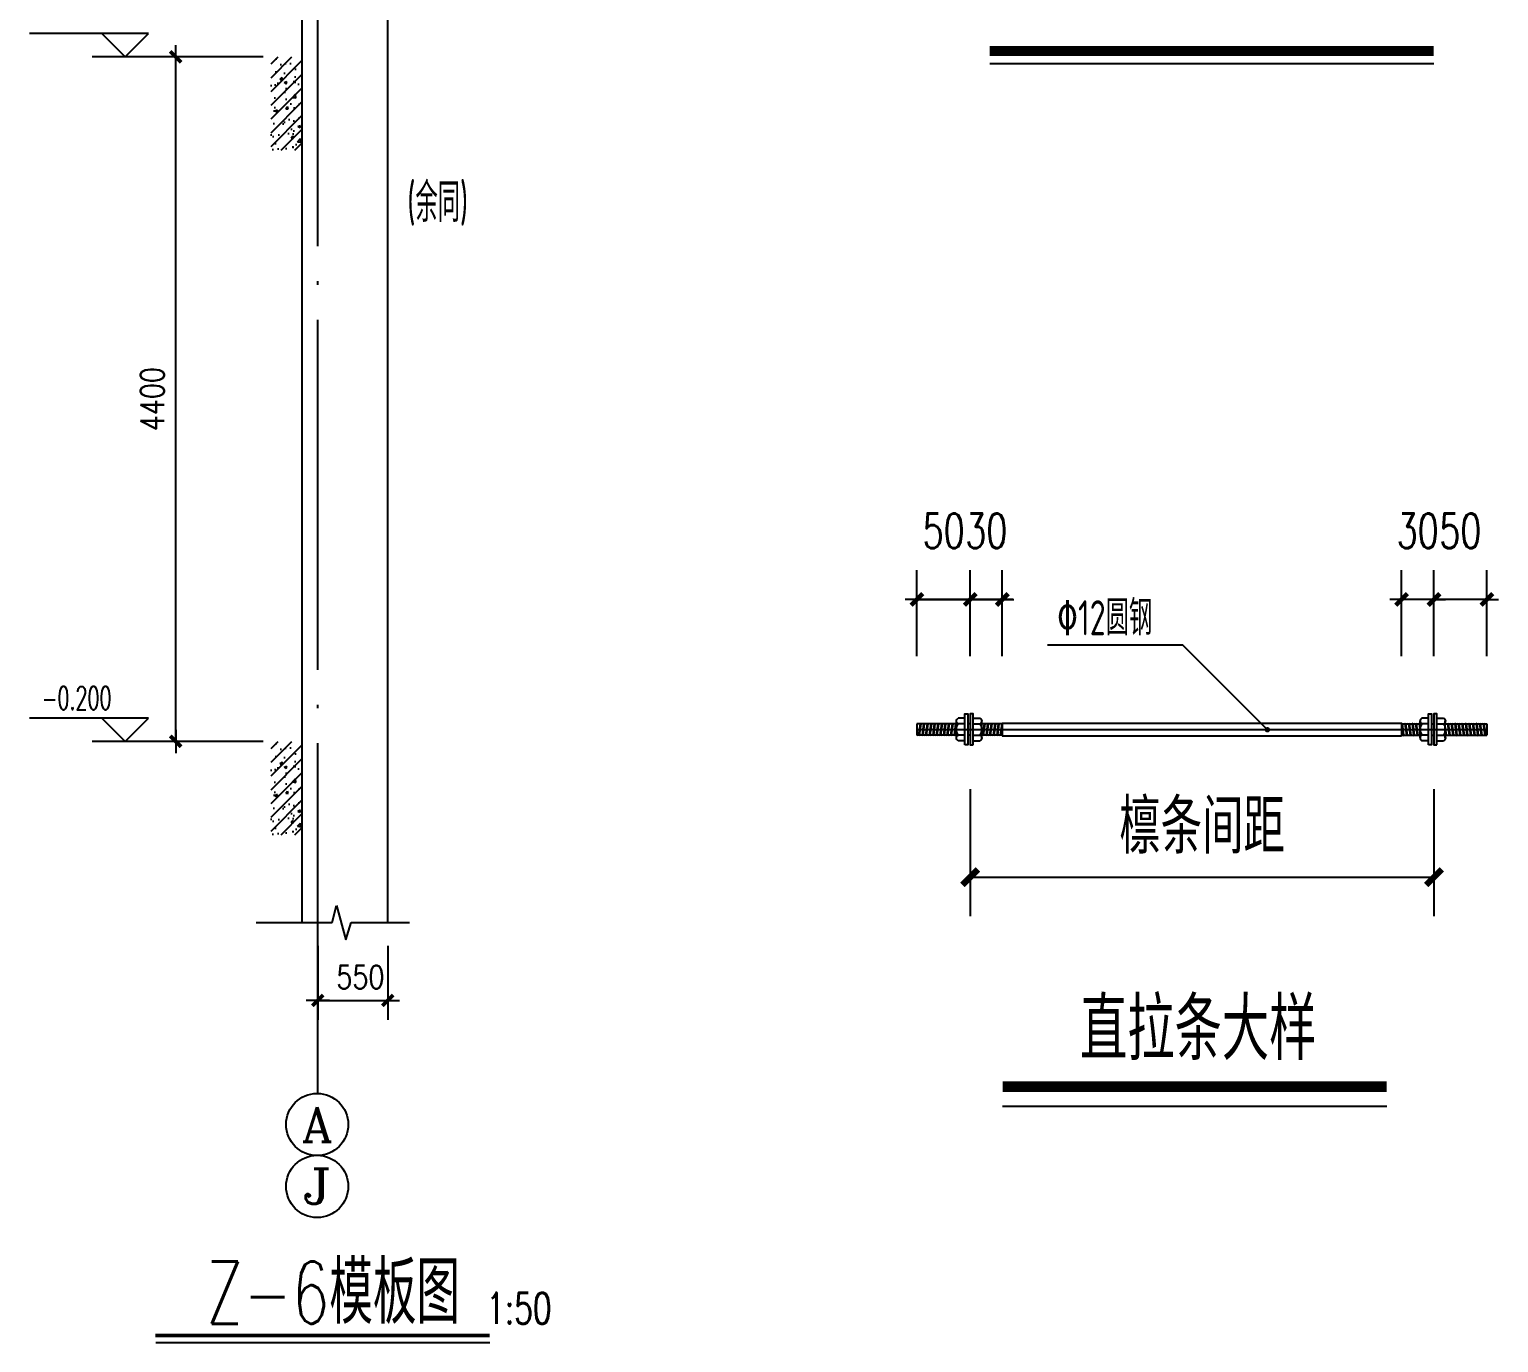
# Model space of a CAD drawing. Extents: x 2025205 to 2402328, y -557483 to 329036.
# Drawn here: x 2133819 to 2152702, y -35892 to -19010 of the extents above; entities that cross this region are included whole.
import ezdxf
from ezdxf.enums import TextEntityAlignment as Align

# ---------------------------------------------------------------- set-up
doc = ezdxf.new("R2010")
doc.units = 0
doc.header["$LTSCALE"] = 1500
doc.header["$MEASUREMENT"] = 0
doc.linetypes.add('DOTE', pattern=[2.42, 2, -0.2, 0.02, -0.2])
for name, color, linetype in [('11', 3, 'Continuous'), ('AXIS', 3, 'Continuous'), ('AXIS_TEXT', 7, 'Continuous'), ('DOTE', 252, 'DOTE'), ('LT', 4, 'Continuous'), ('OTHER', 7, 'Continuous'), ('PUB_DIM', 3, 'Continuous'), ('PUB_TEXT', 7, 'Continuous'), ('TEXT', 7, 'Continuous'), ('THIN', 7, 'Continuous'), ('尺寸线', 7, 'Continuous'), ('支撑', 130, 'Continuous'), ('柱子', 3, 'Continuous'), ('标注', 7, 'Continuous'), ('梁原位标注', 7, 'Continuous')]:
    doc.layers.add(name, color=color, linetype=linetype)
doc.styles.add('_HZTXT', font='txt.shx', dxfattribs={"width": 0.8, "bigfont": 'hztxt.shx'})
doc.styles.add('_TCH_DIM_T3', font='SIMPLEX.shx', dxfattribs={"width": 0.705882, "bigfont": 'GBCBIG.shx'})
doc.styles.add('COMPLEX', font='COMPLEX')
doc.styles.add('DIM_FONT', font='SIMPLEX.shx', dxfattribs={"width": 0.8})
doc.styles.get("Standard").update_dxf_attribs({"font": 'TSSDENG', "width": 0.7, "bigfont": 'TSSDCHN'})
doc.styles.add('TSSD_DIMENSION', font='tssdeng.shx', dxfattribs={"width": 0.8, "bigfont": 'tssdchn.shx'})
doc.styles.add('TSSD_REIN', font='TSSDENG', dxfattribs={"width": 0.8, "bigfont": 'TSSDCHN'})
doc.dimstyles.new('_TCH_ARCH&&150', dxfattribs={"dimtxt": 446.25, "dimasz": 150, "dimexe": 375, "dimexo": 450, "dimgap": 189.375, "dimtad": 1, "dimdec": 0, "dimzin": 0, "dimdsep": 46, "dimtxsty": '_TCH_DIM_T3', "dimblk": 'ARCHTICK', "dimcen": 0.09, "dimclrt": 7, "dimazin": 2, "dimtfac": 1, "dimtdec": 0, "dimtmove": 2, "dimatfit": 0, "dimfxl": 1, "dimtolj": 1, "dimtzin": 0, "dimarcsym": 0})
doc.dimstyles.new('DIMN', dxfattribs={"dimtxt": 300, "dimasz": 1, "dimexe": 250, "dimexo": 300, "dimgap": 150, "dimtad": 1, "dimdec": 0, "dimzin": 0, "dimdsep": 46, "dimtxsty": 'DIM_FONT', "dimblk": '_DIMX', "dimcen": 0.09, "dimclrt": 7, "dimadec": 0, "dimazin": 0, "dimtfac": 1, "dimtdec": 0, "dimtix": 1, "dimtmove": 2, "dimatfit": 3, "dimldrblk": '_DIMX', "dimfxl": 1, "dimtolj": 1, "dimtzin": 0, "dimarcsym": 0})
doc.dimstyles.new('DIMN200', dxfattribs={"dimscale": 2, "dimtxt": 300, "dimasz": 100, "dimexe": 250, "dimexo": 300, "dimgap": 150, "dimtad": 1, "dimdec": 0, "dimzin": 0, "dimdsep": 46, "dimtxsty": 'DIM_FONT', "dimblk": 'ARCHTICK', "dimcen": 0.09, "dimclrt": 7, "dimazin": 2, "dimtfac": 1, "dimtdec": 0, "dimtix": 1, "dimtmove": 2, "dimatfit": 3, "dimtolj": 1, "dimtzin": 0, "dimarcsym": 0})

# ---------------------------------------------------------------- blocks, each defined once
blk = doc.blocks.new('_DIMX')
blk.add_line((-150, 0), (150, 0))
at = {"const_width": 50}
blk.add_lwpolyline([(-70, -70), (70, 70)], dxfattribs=at)
blk = doc.blocks.new('*D35')
at = {"layer": 'Defpoints', "color": 0, "transparency": 16777216}
for p in [(2137524, -30493), (2138424, -30493), (2138424, -31493)]:
    blk.add_point(p, dxfattribs=at)
at = {"layer": 'PUB_DIM', "color": 0, "lineweight": -2, "transparency": 16777216}
for p, q in [((2137524, -30793), (2137524, -31743)), ((2138424, -30793), (2138424, -31743)), ((2137525, -31493), (2138423, -31493))]:
    blk.add_line(p, q, dxfattribs=at)
at = {"layer": 'PUB_DIM', "color": 0, "lineweight": -2, "transparency": 16777216, "rotation": 180}
blk.add_blockref('_DIMX', (2137524, -31493), dxfattribs=at)
at = {"layer": 'PUB_DIM', "color": 0, "lineweight": -2, "transparency": 16777216}
blk.add_blockref('_DIMX', (2138424, -31493), dxfattribs=at)
at = {"layer": 'PUB_DIM', "color": 7, "transparency": 16777216, "insert": (2138073, -31193), "char_height": 300, "attachment_point": 5, "style": 'DIM_FONT'}
blk.add_mtext('\\A1;550', dxfattribs=at)
blk = doc.blocks.new('_AXISO')
blk.add_circle((0, 0), 0.5)
at = {"layer": 'AXIS_TEXT', "style": 'COMPLEX', "width": 1.041667}
blk.add_attdef('A', text='', height=0.56, dxfattribs=at).set_placement((-0.25, -0.28), (0.25, -0.28), align=Align.FIT)
blk = doc.blocks.new('A$C0B074880')
at = {"layer": '支撑', "linetype": 'Continuous'}
for p, q in [((0, 205), (0, 85)), ((0, 199), (193, 199)), ((300, 199), (323, 199)), ((430, 199), (800, 199)), ((800, 199), (800, 92)), ((0, 92), (193, 92)), ((300, 92), (323, 92)), ((430, 92), (800, 92))]:
    blk.add_line(p, q, dxfattribs=at)
for points in [[(273, 0), (273, 291), (300, 291), (300, 0), (273, 0)], [(350, 0), (350, 291), (323, 291), (323, 0), (350, 0)], [(193, 66), (193, 225)], [(273, 251), (209, 251)], [(273, 198), (209, 198)], [(350, 251), (414, 251)], [(350, 198), (414, 198)], [(430, 66), (430, 225)], [(273, 93), (209, 93)], [(273, 40), (209, 40)], [(350, 93), (414, 93)], [(350, 40), (414, 40)]]:
    blk.add_lwpolyline(points, dxfattribs=at)
for points in [[(209, 251, 0.607359), (209, 198, 0.607359)], [(209, 198, 0.303653), (209, 93, 0.303653)], [(414, 251, -0.607359), (414, 198, -0.607359)], [(414, 198, -0.303653), (414, 93, -0.303653)], [(209, 93, 0.607359), (209, 40, 0.607359)], [(414, 93, -0.607359), (414, 40, -0.607359)]]:
    blk.add_lwpolyline(points, format="xyb", dxfattribs=at)
at = {"layer": '标注', "linetype": 'Continuous'}
for p, q in [((4, 199), (0, 205)), ((0, 205), (17, 85)), ((0, 181), (12, 92)), ((4, 199), (19, 92)), ((31, 199), (33, 205)), ((31, 199), (46, 92)), ((38, 199), (33, 205)), ((33, 205), (50, 85)), ((38, 199), (52, 92)), ((64, 199), (67, 205)), ((64, 199), (79, 92)), ((71, 199), (67, 205)), ((67, 205), (83, 85)), ((71, 199), (86, 92)), ((98, 199), (100, 205)), ((98, 199), (112, 92)), ((104, 199), (100, 205)), ((100, 205), (117, 85)), ((104, 199), (119, 92)), ((131, 199), (133, 205)), ((131, 199), (146, 92)), ((133, 205), (150, 85)), ((138, 199), (133, 205)), ((138, 199), (152, 92)), ((164, 199), (167, 205)), ((164, 199), (179, 92)), ((167, 205), (183, 85)), ((171, 199), (167, 205)), ((171, 199), (186, 92)), ((431, 199), (433, 205)), ((431, 199), (446, 92)), ((438, 199), (433, 205)), ((433, 205), (450, 85)), ((438, 199), (452, 92)), ((464, 199), (467, 205)), ((464, 199), (479, 92)), ((471, 199), (467, 205)), ((467, 205), (483, 85)), ((471, 199), (486, 92)), ((498, 199), (500, 205)), ((498, 199), (512, 92)), ((504, 199), (500, 205)), ((500, 205), (517, 85)), ((504, 199), (519, 92)), ((531, 199), (533, 205)), ((531, 199), (546, 92)), ((538, 199), (533, 205)), ((533, 205), (550, 85)), ((538, 199), (552, 92)), ((564, 199), (567, 205)), ((564, 199), (579, 92)), ((571, 199), (567, 205)), ((567, 205), (583, 85)), ((571, 199), (586, 92)), ((598, 199), (600, 205)), ((598, 199), (612, 92)), ((604, 199), (600, 205)), ((600, 205), (617, 85)), ((604, 199), (619, 92)), ((631, 199), (633, 205)), ((631, 199), (646, 92)), ((638, 199), (633, 205)), ((633, 205), (650, 85)), ((638, 199), (652, 92)), ((664, 199), (667, 205)), ((664, 199), (679, 92)), ((671, 199), (667, 205)), ((667, 205), (683, 85)), ((671, 199), (686, 92)), ((698, 199), (700, 205)), ((698, 199), (712, 92)), ((704, 199), (700, 205)), ((700, 205), (717, 85)), ((704, 199), (719, 92)), ((731, 199), (733, 205)), ((731, 199), (746, 92)), ((738, 199), (733, 205)), ((733, 205), (750, 85)), ((738, 199), (752, 92)), ((764, 199), (767, 205)), ((764, 199), (779, 92)), ((771, 199), (767, 205)), ((767, 205), (783, 85)), ((771, 199), (786, 92)), ((12, 92), (17, 85)), ((17, 85), (19, 92)), ((46, 92), (50, 85)), ((50, 85), (52, 92)), ((79, 92), (83, 85)), ((83, 85), (86, 92)), ((112, 92), (117, 85)), ((117, 85), (119, 92)), ((146, 92), (150, 85)), ((150, 85), (152, 92)), ((179, 92), (183, 85)), ((183, 85), (186, 92)), ((446, 92), (450, 85)), ((450, 85), (452, 92)), ((479, 92), (483, 85)), ((483, 85), (486, 92)), ((512, 92), (517, 85)), ((517, 85), (519, 92)), ((546, 92), (550, 85)), ((550, 85), (552, 92)), ((579, 92), (583, 85)), ((583, 85), (586, 92)), ((612, 92), (617, 85)), ((617, 85), (619, 92)), ((646, 92), (650, 85)), ((650, 85), (652, 92)), ((679, 92), (683, 85)), ((683, 85), (686, 92)), ((712, 92), (717, 85)), ((717, 85), (719, 92)), ((746, 92), (750, 85)), ((750, 85), (752, 92)), ((779, 92), (783, 85)), ((783, 85), (786, 92))]:
    blk.add_line(p, q, dxfattribs=at)
blk = doc.blocks.new('_ArchTick')
at = {"color": 0, "linetype": 'ByBlock', "const_width": 0.4}
blk.add_lwpolyline([(-0.5, -0.5), (0.5, 0.5)], dxfattribs=at)
blk = doc.blocks.new('*D256')
at = {"layer": 'Defpoints', "color": 0, "transparency": 16777216}
for p in [(2146323, -26338), (2145911, -27516), (2146323, -27516)]:
    blk.add_point(p, dxfattribs=at)
at = {"layer": 'PUB_DIM', "color": 0, "lineweight": -2, "transparency": 16777216}
for p, q in [((2145911, -27066), (2145911, -25963)), ((2146323, -27066), (2146323, -25963)), ((2145911, -26338), (2145761, -26338)), ((2145911, -26338), (2146323, -26338)), ((2146323, -26338), (2146473, -26338))]:
    blk.add_line(p, q, dxfattribs=at)
at = {"layer": 'PUB_DIM', "color": 0, "lineweight": -2, "transparency": 16777216, "xscale": 150, "yscale": 150, "zscale": 150}
blk.add_blockref('_ArchTick', (2145911, -26338), dxfattribs=at)
at = {"layer": 'PUB_DIM', "color": 0, "lineweight": -2, "transparency": 16777216, "xscale": 150, "yscale": 150, "zscale": 150, "rotation": 180}
blk.add_blockref('_ArchTick', (2146323, -26338), dxfattribs=at)
at = {"layer": 'PUB_DIM', "color": 7, "transparency": 16777216, "insert": (2146117, -25456), "char_height": 446.2, "attachment_point": 5, "style": '_TCH_DIM_T3'}
blk.add_mtext('\\A1;30', dxfattribs=at)
blk = doc.blocks.new('*D257')
at = {"layer": 'Defpoints', "color": 0, "transparency": 16777216}
for p in [(2145911, -26338), (2145226, -27516), (2145911, -27516)]:
    blk.add_point(p, dxfattribs=at)
at = {"layer": 'PUB_DIM', "color": 0, "lineweight": -2, "transparency": 16777216}
for p, q in [((2145226, -27066), (2145226, -25963)), ((2145911, -27066), (2145911, -25963)), ((2145226, -26338), (2145076, -26338)), ((2145226, -26338), (2145911, -26338)), ((2145911, -26338), (2146061, -26338))]:
    blk.add_line(p, q, dxfattribs=at)
at = {"layer": 'PUB_DIM', "color": 0, "lineweight": -2, "transparency": 16777216, "xscale": 150, "yscale": 150, "zscale": 150}
blk.add_blockref('_ArchTick', (2145226, -26338), dxfattribs=at)
at = {"layer": 'PUB_DIM', "color": 0, "lineweight": -2, "transparency": 16777216, "xscale": 150, "yscale": 150, "zscale": 150, "rotation": 180}
blk.add_blockref('_ArchTick', (2145911, -26338), dxfattribs=at)
at = {"layer": 'PUB_DIM', "color": 7, "transparency": 16777216, "insert": (2145568, -25456), "char_height": 446.2, "attachment_point": 5, "style": '_TCH_DIM_T3'}
blk.add_mtext('\\A1;50', dxfattribs=at)
blk = doc.blocks.new('A$C04213B41')
at = {"layer": '支撑', "linetype": 'Continuous'}
for p, q in [((0, 205), (0, 85)), ((0, 199), (173, 199)), ((280, 199), (303, 199)), ((410, 199), (800, 199)), ((800, 199), (800, 92)), ((0, 92), (173, 92)), ((280, 92), (303, 92)), ((410, 92), (800, 92))]:
    blk.add_line(p, q, dxfattribs=at)
for points in [[(253, 0), (253, 291), (280, 291), (280, 0), (253, 0)], [(330, 0), (330, 291), (303, 291), (303, 0), (330, 0)], [(173, 66), (173, 225)], [(253, 251), (189, 251)], [(253, 198), (189, 198)], [(330, 251), (394, 251)], [(330, 198), (394, 198)], [(410, 66), (410, 225)], [(253, 93), (189, 93)], [(253, 40), (189, 40)], [(330, 93), (394, 93)], [(330, 40), (394, 40)]]:
    blk.add_lwpolyline(points, dxfattribs=at)
for points in [[(189, 251, 0.607359), (189, 198, 0.607359)], [(189, 198, 0.303653), (189, 93, 0.303653)], [(394, 251, -0.607359), (394, 198, -0.607359)], [(394, 198, -0.303653), (394, 93, -0.303653)], [(189, 93, 0.607359), (189, 40, 0.607359)], [(394, 93, -0.607359), (394, 40, -0.607359)]]:
    blk.add_lwpolyline(points, format="xyb", dxfattribs=at)
at = {"layer": '标注', "linetype": 'Continuous'}
for p, q in [((0, 205), (17, 85)), ((4, 199), (0, 205)), ((0, 181), (12, 92)), ((4, 199), (19, 92)), ((31, 199), (33, 205)), ((31, 199), (46, 92)), ((33, 205), (50, 85)), ((38, 199), (33, 205)), ((38, 199), (52, 92)), ((64, 199), (67, 205)), ((64, 199), (79, 92)), ((67, 205), (83, 85)), ((71, 199), (67, 205)), ((71, 199), (86, 92)), ((98, 199), (100, 205)), ((98, 199), (112, 92)), ((100, 205), (117, 85)), ((104, 199), (100, 205)), ((104, 199), (119, 92)), ((131, 199), (133, 205)), ((131, 199), (146, 92)), ((138, 199), (133, 205)), ((133, 205), (150, 85)), ((138, 199), (152, 92)), ((164, 199), (167, 205)), ((164, 199), (173, 133)), ((171, 199), (167, 205)), ((167, 205), (173, 157)), ((171, 199), (173, 182)), ((410, 160), (419, 92)), ((431, 199), (433, 205)), ((431, 199), (446, 92)), ((433, 205), (450, 85)), ((438, 199), (433, 205)), ((438, 199), (452, 92)), ((464, 199), (467, 205)), ((464, 199), (479, 92)), ((467, 205), (483, 85)), ((471, 199), (467, 205)), ((471, 199), (486, 92)), ((498, 199), (500, 205)), ((498, 199), (512, 92)), ((500, 205), (517, 85)), ((504, 199), (500, 205)), ((504, 199), (519, 92)), ((531, 199), (533, 205)), ((531, 199), (546, 92)), ((533, 205), (550, 85)), ((538, 199), (533, 205)), ((538, 199), (552, 92)), ((564, 199), (567, 205)), ((564, 199), (579, 92)), ((567, 205), (583, 85)), ((571, 199), (567, 205)), ((571, 199), (586, 92)), ((598, 199), (600, 205)), ((598, 199), (612, 92)), ((600, 205), (617, 85)), ((604, 199), (600, 205)), ((604, 199), (619, 92)), ((631, 199), (633, 205)), ((631, 199), (646, 92)), ((633, 205), (650, 85)), ((638, 199), (633, 205)), ((638, 199), (652, 92)), ((664, 199), (667, 205)), ((664, 199), (679, 92)), ((667, 205), (683, 85)), ((671, 199), (667, 205)), ((671, 199), (686, 92)), ((698, 199), (700, 205)), ((698, 199), (712, 92)), ((700, 205), (717, 85)), ((704, 199), (700, 205)), ((704, 199), (719, 92)), ((731, 199), (733, 205)), ((731, 199), (746, 92)), ((733, 205), (750, 85)), ((738, 199), (733, 205)), ((738, 199), (752, 92)), ((764, 199), (767, 205)), ((764, 199), (779, 92)), ((767, 205), (783, 85)), ((771, 199), (767, 205)), ((771, 199), (786, 92)), ((12, 92), (17, 85)), ((17, 85), (19, 92)), ((46, 92), (50, 85)), ((50, 85), (52, 92)), ((79, 92), (83, 85)), ((83, 85), (86, 92)), ((112, 92), (117, 85)), ((117, 85), (119, 92)), ((146, 92), (150, 85)), ((150, 85), (152, 92)), ((410, 136), (417, 85)), ((410, 112), (412, 92)), ((412, 92), (417, 85)), ((417, 85), (419, 92)), ((446, 92), (450, 85)), ((450, 85), (452, 92)), ((479, 92), (483, 85)), ((483, 85), (486, 92)), ((512, 92), (517, 85)), ((517, 85), (519, 92)), ((546, 92), (550, 85)), ((550, 85), (552, 92)), ((579, 92), (583, 85)), ((583, 85), (586, 92)), ((612, 92), (617, 85)), ((617, 85), (619, 92)), ((646, 92), (650, 85)), ((650, 85), (652, 92)), ((679, 92), (683, 85)), ((683, 85), (686, 92)), ((712, 92), (717, 85)), ((717, 85), (719, 92)), ((746, 92), (750, 85)), ((750, 85), (752, 92)), ((779, 92), (783, 85)), ((783, 85), (786, 92))]:
    blk.add_line(p, q, dxfattribs=at)
blk = doc.blocks.new('*D258')
at = {"layer": 'Defpoints', "color": 0, "transparency": 16777216}
for p in [(2151455, -26338), (2151455, -27516), (2151871, -27516)]:
    blk.add_point(p, dxfattribs=at)
at = {"layer": 'PUB_DIM', "color": 0, "lineweight": -2, "transparency": 16777216}
for p, q in [((2151455, -27066), (2151455, -25963)), ((2151871, -27066), (2151871, -25963)), ((2151455, -26338), (2151305, -26338)), ((2151871, -26338), (2151455, -26338)), ((2151871, -26338), (2152021, -26338))]:
    blk.add_line(p, q, dxfattribs=at)
at = {"layer": 'PUB_DIM', "color": 0, "lineweight": -2, "transparency": 16777216, "xscale": 150, "yscale": 150, "zscale": 150}
blk.add_blockref('_ArchTick', (2151455, -26338), dxfattribs=at)
at = {"layer": 'PUB_DIM', "color": 0, "lineweight": -2, "transparency": 16777216, "xscale": 150, "yscale": 150, "zscale": 150, "rotation": 180}
blk.add_blockref('_ArchTick', (2151871, -26338), dxfattribs=at)
at = {"layer": 'PUB_DIM', "color": 7, "transparency": 16777216, "insert": (2151663, -25456), "char_height": 446.2, "attachment_point": 5, "style": '_TCH_DIM_T3'}
blk.add_mtext('\\A1;30', dxfattribs=at)
blk = doc.blocks.new('*D259')
at = {"layer": 'Defpoints', "color": 0, "transparency": 16777216}
for p in [(2151871, -26338), (2151871, -27516), (2152552, -27516)]:
    blk.add_point(p, dxfattribs=at)
at = {"layer": 'PUB_DIM', "color": 0, "lineweight": -2, "transparency": 16777216}
for p, q in [((2151871, -27066), (2151871, -25963)), ((2152552, -27066), (2152552, -25963)), ((2151871, -26338), (2151721, -26338)), ((2152552, -26338), (2151871, -26338)), ((2152552, -26338), (2152702, -26338))]:
    blk.add_line(p, q, dxfattribs=at)
at = {"layer": 'PUB_DIM', "color": 0, "lineweight": -2, "transparency": 16777216, "xscale": 150, "yscale": 150, "zscale": 150}
blk.add_blockref('_ArchTick', (2151871, -26338), dxfattribs=at)
at = {"layer": 'PUB_DIM', "color": 0, "lineweight": -2, "transparency": 16777216, "xscale": 150, "yscale": 150, "zscale": 150, "rotation": 180}
blk.add_blockref('_ArchTick', (2152552, -26338), dxfattribs=at)
at = {"layer": 'PUB_DIM', "color": 7, "transparency": 16777216, "insert": (2152211, -25456), "char_height": 446.2, "attachment_point": 5, "style": '_TCH_DIM_T3'}
blk.add_mtext('\\A1;50', dxfattribs=at)
blk = doc.blocks.new('*D260')
at = {"layer": 'Defpoints', "color": 0, "transparency": 16777216}
for p in [(2145911, -28178), (2151871, -28178), (2151871, -29908)]:
    blk.add_point(p, dxfattribs=at)
at = {"layer": 'PUB_DIM', "color": 0, "lineweight": -2, "transparency": 16777216}
for p, q in [((2145911, -28778), (2145911, -30408)), ((2151871, -28778), (2151871, -30408)), ((2145911, -29908), (2151871, -29908))]:
    blk.add_line(p, q, dxfattribs=at)
at = {"layer": 'PUB_DIM', "color": 0, "lineweight": -2, "transparency": 16777216, "xscale": 200, "yscale": 200, "zscale": 200, "rotation": 180}
blk.add_blockref('_ArchTick', (2145911, -29908), dxfattribs=at)
at = {"layer": 'PUB_DIM', "color": 0, "lineweight": -2, "transparency": 16777216, "xscale": 200, "yscale": 200, "zscale": 200}
blk.add_blockref('_ArchTick', (2151871, -29908), dxfattribs=at)
at = {"layer": 'PUB_DIM', "color": 7, "transparency": 16777216, "insert": (2148891, -29258), "char_height": 700, "attachment_point": 5, "style": 'TSSD_DIMENSION'}
blk.add_mtext('\\A1;檩条间距', dxfattribs=at)

msp = doc.modelspace()

# ---------------------------------------------------------------- hatches: boundary and pattern name
h = msp.add_hatch()
h.set_pattern_fill('钢筋混凝土', color=256, scale=50)
h.set_pattern_definition([(45, (25828.89, -9229.31), (-88.388348, 88.388348), []), (50, (25828.9, -9229.3), (358.63009, -31.376067), [37.5, -412.5]), (355, (25828.9, -9229.3), (-69.37567, 376.09607), [30, -330]), (100.4514, (25858.77, -9231.93), (289.25469, 344.71977), [31.870095, -350.571056]), (46.1842, (25828.9, -9129.3), (533.62052, -82.75951), [56.25, -618.75]), (96.6356, (25873.35, -9136.2), (467.33135, 487.05894), [47.80514, -525.8565]), (351.1842, (25828.9, -9129.3), (467.33097, 487.0593), [45, -495]), (21, (25878.9, -9154.3), (298.453526, -201.309445), [37.5, -412.5]), (326, (25878.9, -9154.3), (121.657666, 362.57502), [30, -330]), (71.4514, (25903.76, -9171.1), (420.111314, 161.26525), [31.870095, -350.571056]), (37.5, (25828.89, -9229.31), (6.079928, 166.446927), [0, -326, 0, -335, 0, -331.25]), (7.5, (25828.89, -9229.31), (131.534769, 197.205856), [0, -191, 0, -318.5, 0, -126.25]), (327.5, (25717.39, -9229.31), (266.911218, -11.277436), [0, -125, 0, -390, 0, -517.5]), (317.5, (25667.39, -9229.31), (291.593085, 50.05249), [0, -162.5, 0, -259, 0, -367.5])])
h.paths.add_polyline_path([(2136924.3, -20563.3), (2137324.3, -20563.3), (2137324.3, -19363.3), (2136924.3, -19363.3)])
h = msp.add_hatch()
h.set_pattern_fill('钢筋混凝土', color=256, scale=50)
h.set_pattern_definition([(45, (25828.89, -18029.31), (-88.388348, 88.388348), []), (50, (25828.9, -18029.3), (358.63009, -31.376067), [37.5, -412.5]), (355, (25828.9, -18029.3), (-69.37567, 376.09607), [30, -330]), (100.4514, (25858.77, -18031.93), (289.25469, 344.71977), [31.870095, -350.571056]), (46.1842, (25828.9, -17929.3), (533.62052, -82.75951), [56.25, -618.75]), (96.6356, (25873.35, -17936.2), (467.33135, 487.05894), [47.80514, -525.8565]), (351.1842, (25828.9, -17929.3), (467.33097, 487.0593), [45, -495]), (21, (25878.9, -17954.3), (298.453526, -201.309445), [37.5, -412.5]), (326, (25878.9, -17954.3), (121.657666, 362.57502), [30, -330]), (71.4514, (25903.76, -17971.1), (420.111314, 161.26525), [31.870095, -350.571056]), (37.5, (25828.89, -18029.31), (6.079928, 166.446927), [0, -326, 0, -335, 0, -331.25]), (7.5, (25828.89, -18029.31), (131.534769, 197.205856), [0, -191, 0, -318.5, 0, -126.25]), (327.5, (25717.39, -18029.31), (266.911218, -11.277436), [0, -125, 0, -390, 0, -517.5]), (317.5, (25667.39, -18029.31), (291.593085, 50.05249), [0, -162.5, 0, -259, 0, -367.5])])
h.paths.add_polyline_path([(2136924.3, -29363.3), (2137324.3, -29363.3), (2137324.3, -28163.3), (2136924.3, -28163.3)])

# ---------------------------------------------------------------- linework, layer by layer
at = {"layer": '11', "color": 7}
msp.add_line((2146326.1, -32853.4), (2151263.7, -32853.4), dxfattribs=at)
at = {"layer": '11', "color": 7, "const_width": 128.6, "elevation": 137.1}
msp.add_lwpolyline([(2146161.8, -19287.4), (2151868.1, -19287.4)], dxfattribs=at)
at = {"layer": '11', "color": 7, "const_width": 137.1}
msp.add_lwpolyline([(2146326.1, -32601.4), (2151263.7, -32601.4)], dxfattribs=at)
at = {"layer": 'DOTE', "ltscale": 1.5}
msp.add_line((2137524.3, -32687.5, 200), (2137524.3, -9763.3, 200), dxfattribs=at)
at = {"layer": 'DOTE', "linetype": 'DOTE', "ltscale": 20}
msp.add_line((2145225.6, -28009.3, -137.1), (2152552.1, -28009.3, -137.1), dxfattribs=at)
at = {"layer": 'OTHER'}
for p, q in [((2137709.7, -30492.6, 200), (2137764.3, -30272.6, 200)), ((2137764.3, -30272.6, 200), (2137884.3, -30712.6, 200)), ((2136732.1, -30492.6, 200), (2137709.7, -30492.6, 200)), ((2137884.3, -30712.6, 200), (2137954.3, -30492.6, 200)), ((2137954.3, -30492.6, 200), (2138704.3, -30492.6, 200))]:
    msp.add_line(p, q, dxfattribs=at)
at = {"layer": 'PUB_DIM'}
for p, q in [((2134750.8, -19063.3, -200), (2133818.6, -19063.3, -200)), ((2134750.8, -19063.3, -200), (2135050.8, -19363.3, -200)), ((2135350.8, -19063.3, -200), (2134750.8, -19063.3, -200)), ((2135050.8, -19363.3, -200), (2135350.8, -19063.3, -200)), ((2135448.8, -19363.3, -200), (2134626, -19363.3, -200)), ((2146906.2, -26922.3, -137.1), (2148639.7, -26922.3, -137.1)), ((2149730.7, -28013.3, -137.1), (2148639.7, -26922.3, -137.1)), ((2134750.8, -27863.3, -200), (2133818.6, -27863.3, -200)), ((2134750.8, -27863.3, -200), (2135050.8, -28163.3, -200)), ((2135350.8, -27863.3, -200), (2134750.8, -27863.3, -200)), ((2135050.8, -28163.3, -200), (2135350.8, -27863.3, -200)), ((2135448.8, -28163.3, -200), (2134626, -28163.3, -200))]:
    msp.add_line(p, q, dxfattribs=at)
at = {"layer": 'PUB_DIM', "color": 3}
msp.add_line((2146459.9, -26338.2, -137.1), (2145088.5, -26338.2, -137.1), dxfattribs=at)
at = {"layer": 'PUB_DIM', "const_width": 34.3, "elevation": -137.1}
msp.add_lwpolyline([(2149713.5, -28013.3, 1), (2149747.8, -28013.3, 1)], format="xyb", close=True, dxfattribs=at)
at = {"layer": 'THIN', "linetype": 'Continuous', "elevation": 137.1}
msp.add_lwpolyline([(2146161.8, -19449.4), (2151868.1, -19449.4)], dxfattribs=at)
at = {"layer": '尺寸线', "const_width": 50, "elevation": -200}
msp.add_lwpolyline([(2135435.3, -35799.6), (2139735.9, -35799.6)], dxfattribs=at)
at = {"layer": '支撑', "linetype": 'Continuous'}
for p, q in [((2146322.8, -27927, -137.1), (2151455, -27927, -137.1)), ((2146322.8, -28091.6, -137.1), (2151455, -28091.6, -137.1))]:
    msp.add_line(p, q, dxfattribs=at)
at = {"layer": '支撑'}
msp.add_line((2135443.1, -35891.6, -200), (2139736.5, -35891.6, -200), dxfattribs=at)
at = {"layer": '柱子'}
for p, q in [((2137324.3, -30492.6, 200), (2137324.3, -9763.3, 200)), ((2138424.3, -30492.6, 200), (2138424.3, -15974.3)), ((2138424.3, -30492.6, 200), (2138424.3, -15974.3)), ((2137524.3, -32687.5, 200), (2137524.3, -30196.2, 200))]:
    msp.add_line(p, q, dxfattribs=at)

# ---------------------------------------------------------------- block references
at = {"layer": 'AXIS', "xscale": 800, "yscale": 800, "zscale": 800}
msp.add_blockref('_AXISO', (2137517.3, -33087.5, 200), dxfattribs=at).add_auto_attribs({'A': 'A'})
at = {"layer": 'AXIS'}
ref = msp.add_blockref('_AXISO', (2137517.3, -33883.3, 200), dxfattribs=dict(at, xscale=800, yscale=800, zscale=800))
ref.add_attrib('A', 'J', dxfattribs={"layer": 'AXIS_TEXT', "height": 448, "style": 'COMPLEX', "width": 1.704545}).set_placement((2137317.3, -34107.3, 200), (2137717.3, -34107.3, 200), align=Align.FIT)
at = {"layer": 'LT', "linetype": 'Continuous'}
for name, p, xscale, yscale, zscale in [('A$C0B074880', (2146322.8, -28208.7, -137.1), -1.371428570310984, 1.371428571508399, 1.371428571428572), ('A$C04213B41', (2151455, -28208.7, -137.1), 1.371428570310984, 1.371428570310984, 1.371428570310984)]:
    msp.add_blockref(name, p, dxfattribs=dict(at, xscale=xscale, yscale=yscale, zscale=zscale))

# ---------------------------------------------------------------- texts
at = {"layer": '11', "color": 7, "width": 0.8}
msp.add_text('直拉条大样', height=800, dxfattribs=at).set_placement((2147321.5, -32261.3))
at = {"layer": 'PUB_DIM', "style": 'DIM_FONT', "width": 0.6}
msp.add_text('-0.200', height=300, dxfattribs=at).set_placement((2133978.9, -27756.3, -200))
at = {"layer": 'PUB_TEXT', "style": '_HZTXT', "width": 0.7}
for s, height, p in [('Z-6模板图', 800, (2136089.6, -35649.9, -200)), ('1:50', 400, (2139690.1, -35649.9, -200))]:
    msp.add_text(s, height=height, dxfattribs=at).set_placement(p)
at = {"layer": 'TEXT', "ltscale": 99, "style": 'TSSD_REIN', "width": 0.7}
msp.add_text('%%13012圆钢', height=450, dxfattribs=at).set_placement((2147026.2, -26799.1, -137.1))
at = {"layer": '梁原位标注', "color": 6, "width": 0.6}
msp.add_text('(余同)', height=500, dxfattribs=at).set_placement((2138674.8, -21484.2))

# ---------------------------------------------------------------- dimensions: what is measured, and where the dimension line sits
at = {"layer": 'PUB_DIM'}
msp.add_aligned_dim(p1=(2137124.3, -28163.3, -200), p2=(2137124.3, -19363.3, -200), distance=1425.5, text='4400', dimstyle='DIMN', dxfattribs=at).render()
at = {"layer": 'PUB_DIM', "color": 3}
for base, p1, p2, text, picture, middle in [((2145911.4, -26338.2, -137.1), (2145225.6, -27515.6, -137.1), (2145911.4, -27515.6, -137.1), '50', '*D257', (2145568.5, -25456, -137.1)), ((2146322.8, -26338.2, -137.1), (2145911.4, -27515.6, -137.1), (2146322.8, -27515.6, -137.1), '30', '*D256', (2146117.1, -25456, -137.1))]:
    dim = msp.add_linear_dim(base=base, p1=p1, p2=p2, text=text, dimstyle='_TCH_ARCH&&150', dxfattribs=at)
    dim.commit()
    dim.dimension.update_dxf_attribs({"geometry": picture, "text_midpoint": middle})
for base, p1, p2, text, picture, middle in [((2151455, -26338.2, -137.1), (2151870.5, -27515.6, -137.1), (2151455, -27515.6, -137.1), '30', '*D258', (2151662.8, -25456, -137.1)), ((2151870.5, -26338.2, -137.1), (2152552.1, -27515.6, -137.1), (2151870.5, -27515.6, -137.1), '50', '*D259', (2152211.3, -25456, -137.1))]:
    dim = msp.add_linear_dim(base=base, p1=p1, p2=p2, angle=180, text=text, dimstyle='_TCH_ARCH&&150', dxfattribs=at)
    dim.commit()
    dim.dimension.update_dxf_attribs({"geometry": picture, "text_midpoint": middle})
at = {"layer": 'PUB_DIM'}
dim = msp.add_linear_dim(base=(2151870.5, -29908.2, -137.1), p1=(2145911.4, -28177.8, -137.1), p2=(2151870.5, -28177.8, -137.1), text='檩条间距', dimstyle='DIMN200', override={"dimtxt": 350, "dimtxsty": 'TSSD_DIMENSION'}, dxfattribs=at)
dim.commit()
dim.dimension.update_dxf_attribs({"geometry": '*D260', "text_midpoint": (2148890.9, -29258.2, -137.1)})
dim = msp.add_linear_dim(base=(2138424.3, -31492.6, 200), p1=(2137524.3, -30492.6, 200), p2=(2138424.3, -30492.6, 200), angle=0, text='550', dimstyle='DIMN', dxfattribs=at)
dim.commit()
dim.dimension.update_dxf_attribs({"geometry": '*D35', "text_midpoint": (2138073, -31192.6, 200), "dimtype": 161})

doc.saveas('drawing.dxf')
